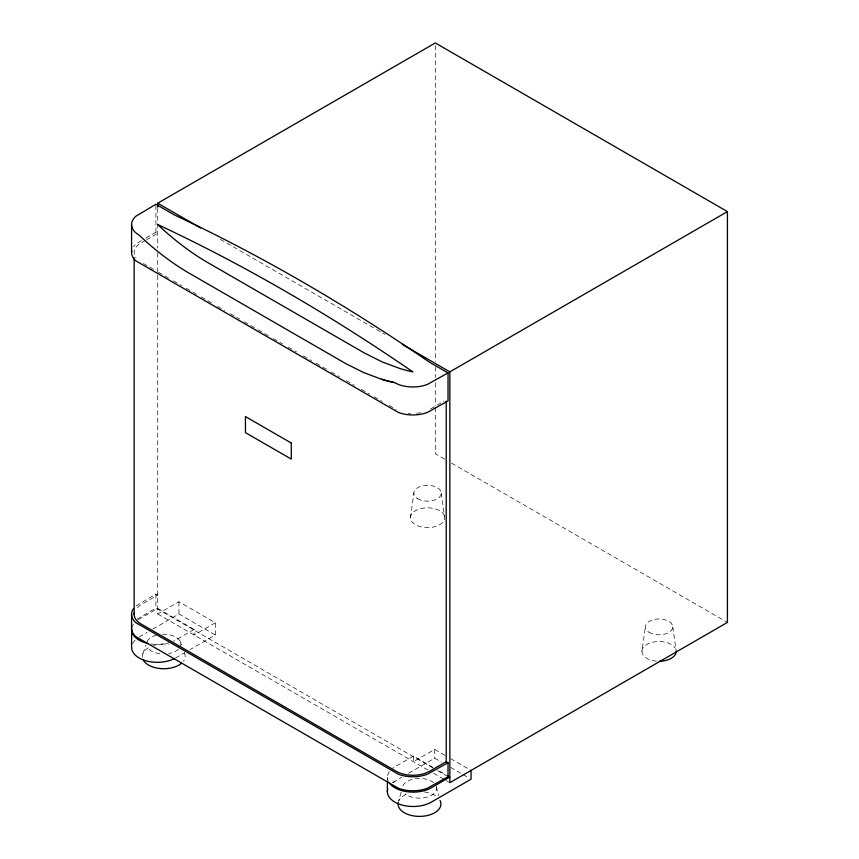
<?xml version="1.0" encoding="UTF-8"?>
<svg xmlns="http://www.w3.org/2000/svg" width="859" height="859" viewBox="0 0 859 859"><rect width="100%" height="100%" fill="white"/><g stroke="black" fill="none" stroke-linecap="round" stroke-linejoin="round"><path stroke-width="0.64" stroke-dasharray="4.29 3.22" d="M410.409 517.773L413.845 493.27M656.491 661.162A17.137 9.9 0 0 1 641.931 651.433L645.356 626.93M401.099 792.288L398.662 801.146A21.432 12.37 0 0 1 408.293 793.48M142.905 653.484L145.815 645.313M132.522 643.606L135.207 639.955M132.49 625.792L133.542 624.021M389.299 771.683L388.257 773.454A25.716 14.85 0 0 0 388.257 781.142M392.939 782.635L401.733 777.212M135.98 605.971L155.908 594.074L157.723 595.115L141.059 604.736A23.569 13.604 0 0 0 135.947 609.16M137.032 619.232L155.908 608.065L432.957 768.021M392.681 782.624L394.915 781.153M141.381 240.638L135.98 244.16A26.157 15.097 0 0 0 133.564 246.769M145.847 238.061L155.908 232.252L157.723 233.304L146.61 239.715M145.504 240.359L141.059 242.925A23.569 13.604 0 0 0 135.947 257.754M430.66 408.841L443.996 401.142M157.723 252.857L157.723 614.013L178.94 601.772L215.298 622.764L215.298 635.005L190.29 649.447M139.147 636.981L147.104 632.396M152.795 629.11L178.94 614.013L215.298 635.005M215.298 622.764L194.091 635.005L194.091 629.411L175.515 640.138A25.716 14.85 0 0 1 173.518 641.168M175.515 657.983L184.61 652.733M432.807 767.237L413.49 756.081L394.915 766.808A26.114 15.075 0 0 0 392.681 768.279M444.93 755.34L434.697 749.435L413.49 761.675L413.49 756.081M408.551 773.272L434.697 758.175L441.515 762.116M220.323 239.35L384.929 334.387M143.378 263.509L153.815 269.533M158.453 272.217L168.89 278.241M173.529 280.925L181.646 285.607M186.285 288.28L196.722 294.315M201.36 296.989L211.808 303.012M217.606 306.362L224.564 310.378M230.362 313.728L239.64 319.086M244.278 321.771L257.034 329.137M258.194 329.802L268.631 335.826M273.269 338.51L282.547 343.858M288.356 347.208L296.473 351.9M303.431 355.916L311.549 360.608M316.187 363.282L326.624 369.306M331.263 371.99L339.38 376.671M346.338 380.687L354.456 385.38M361.414 389.395L369.542 394.088M374.18 396.761L382.298 401.454M389.256 405.469L396.214 409.485M444.575 459.103L435.309 453.756L435.309 406.919M451.533 463.119L727.433 622.41M450.61 758.615L471.065 770.426M450.61 767.366L461.97 773.927M463.108 774.582L468.789 777.857M194.091 629.411L157.723 608.419L139.147 619.135A26.114 15.075 0 0 0 136.914 620.617M439.625 771.167L447.582 775.763M437.596 770.695L445.714 775.387M157.723 614.013L427.825 769.954M433.623 773.304L445.209 779.993M446.369 780.659L449.848 782.667M180.175 641.286L181.41 644.744M436.275 786.704L438.67 795.477M672.79 626.845L676.216 651.326M441.268 493.173L444.694 517.655A17.137 9.9 0 0 1 419.589 526.481A17.137 9.9 0 0 1 417.893 509.537A17.137 9.9 0 0 1 444.597 516.624M435.309 45.624L435.309 361.424M435.309 366.772L435.309 377.477M435.309 382.835L435.309 405.577M434.697 749.435L434.697 758.175M387.377 777.298L387.377 779.908M178.94 601.772L178.94 614.013M157.723 208.576L157.723 248.047M155.908 205.591L155.908 232.252M155.908 594.074L155.908 608.065M641.931 651.433A17.137 9.9 0 0 1 656.297 641.619A17.137 9.9 0 0 1 675.346 648.266M184.277 652.829A21.432 12.37 0 0 1 183.418 661.258M142.379 657.35A21.432 12.37 0 0 1 148.178 647.847M153.772 645.399A21.432 12.37 0 0 1 168.718 644.325M178.361 649.275A17.137 9.9 0 0 1 168.632 653.592M159.763 653.731A17.137 9.9 0 0 1 147.308 646.924M147.072 641.802A17.137 9.9 0 0 1 157.476 634.898M162.619 634.232A17.137 9.9 0 0 1 180.411 646.408M170.189 642.489A25.716 14.85 0 0 1 150.679 643.982M424.486 791.987A21.432 12.37 0 0 1 436.694 796.626M436.426 786.694A17.137 9.9 0 0 1 425.903 797.453A17.137 9.9 0 0 1 405.394 793.899M402.828 785.974A17.137 9.9 0 0 1 416.357 778.544A17.137 9.9 0 0 1 433.612 782.646M420.824 412.674A23.569 13.604 0 0 1 415.187 413.404M410.57 413.404A23.569 13.604 0 0 1 408.283 413.211M417.41 498.553A13.712 7.914 0 0 0 440.624 495.622A13.712 7.914 0 0 0 424.625 485.485A13.712 7.914 0 0 0 417.41 498.553M648.932 632.213A13.712 7.914 0 0 0 672.135 629.293A13.712 7.914 0 0 0 656.147 619.156A13.712 7.914 0 0 0 648.932 632.213"/><path stroke-width="1.29" d="M157.723 207.234L157.723 203.207L435.309 42.95L727.433 211.604L727.433 622.41L449.848 782.667L449.848 371.872L727.433 211.604M448.033 372.913L427.406 384.424A26.157 15.097 0 0 1 398.351 384.424L394.399 382.545A233.938 135.067 60 0 1 381.46 379.206L363.937 372.688L345.994 363.733L192.105 274.88A234.743 135.529 60 0 1 139.233 235.226L135.98 232.939A26.157 15.097 0 0 1 135.98 216.167L155.908 204.259L174.388 214.933A1903.243 1098.844 60 0 1 429.543 362.251L448.033 372.913L448.033 400.917L427.406 412.417A26.157 15.097 0 0 1 398.351 412.417L135.98 260.943A26.157 15.097 0 0 1 131.792 250.581M131.792 626.383A26.157 15.097 0 0 0 135.98 636.744L398.351 788.229A26.157 15.097 0 0 0 427.406 788.229L448.033 776.719L448.033 762.728L446.218 761.675L429.543 771.296A23.569 13.604 0 0 1 396.214 771.296L141.059 623.988A23.569 13.604 0 0 1 134.358 612.585M448.033 762.728L427.406 774.227A26.157 15.097 0 0 1 398.351 774.227L135.98 622.754A26.157 15.097 0 0 1 133.564 608.58M381.46 379.206L381.546 379.248A234.743 135.529 60 0 0 394.485 382.588M157.723 203.207L200.619 227.979M402.323 344.427L449.848 371.872M447.582 775.763L449.848 777.073L431.272 787.8A25.716 14.85 0 0 1 389.342 782.979M471.065 770.426L471.065 779.177L431.272 802.145A25.716 14.85 0 0 1 401.217 804.819A25.716 14.85 0 0 1 387.774 789.067M446.218 401.207L446.218 761.675M387.377 781.218L387.377 791.644M134.154 257.904L134.154 614.368M131.567 224.553L131.567 252.546M131.567 614.368L131.567 628.359M676.216 651.326A17.137 9.9 0 0 1 659.175 661.28M181.603 663.191A21.432 12.37 0 0 1 160.579 668.592A21.432 12.37 0 0 1 143.206 659.884M174.538 658.509A25.716 14.85 0 0 1 146.878 661.043A25.716 14.85 0 0 1 131.62 647.482L131.62 629.636A25.716 14.85 0 0 0 148.124 643.498M440.044 800.491A21.432 12.37 0 0 1 421.189 816.351A21.432 12.37 0 0 1 398.265 802.392M399.95 368.532L382.416 362.015L364.484 353.06L210.595 264.207A234.743 135.529 60 0 1 157.723 224.553A1903.243 1098.844 60 0 1 412.878 371.872A233.938 135.067 60 0 1 399.95 368.532M291.276 443.029L245.449 416.572L245.449 432.635L291.276 459.082L291.276 443.029"/></g></svg>
